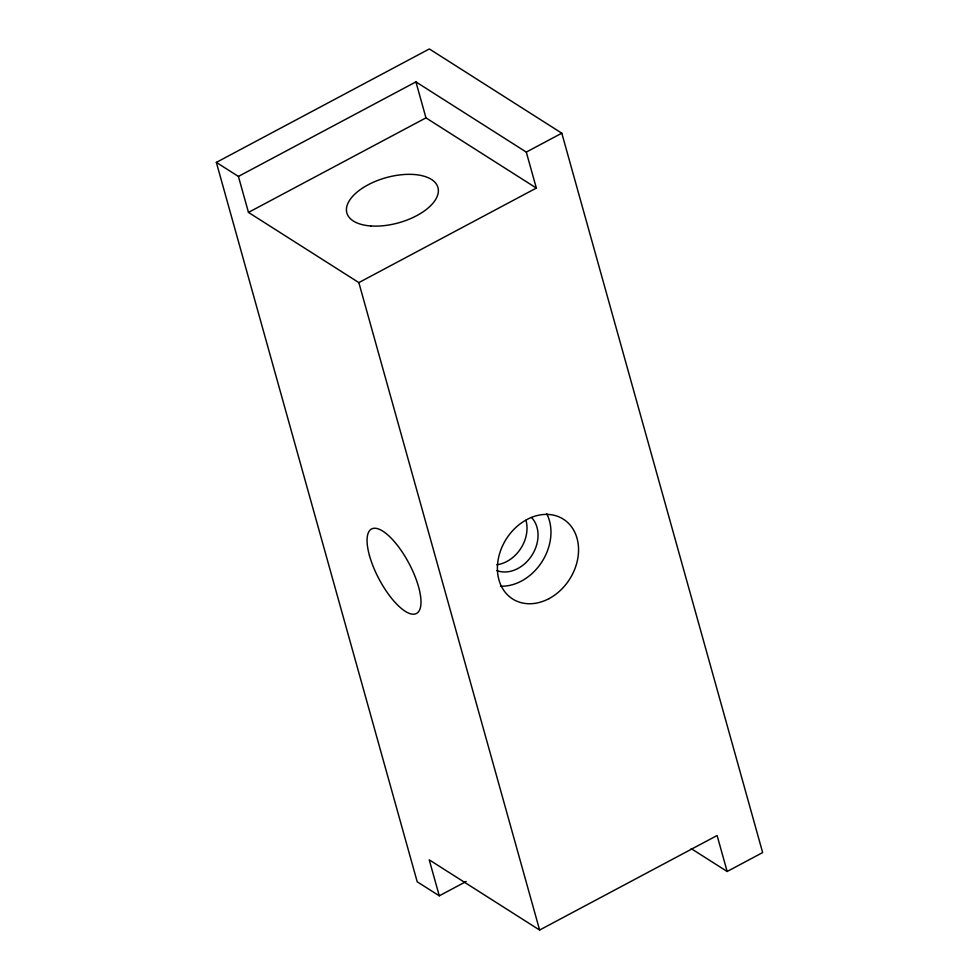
<?xml version="1.0" encoding="UTF-8"?>
<svg xmlns="http://www.w3.org/2000/svg" width="979" height="979" viewBox="0 0 979 979"><rect width="100%" height="100%" fill="white"/><g stroke="black" fill="none" stroke-linecap="round" stroke-linejoin="round"><path stroke-width="1.47" d="M466.175 881.492L439.277 895.822L417.201 881.773L216.347 162.392L429.34 48.95L561.799 133.193L762.653 852.574L727.152 871.481L691.211 848.634M238.423 176.428L415.916 81.893L526.298 152.1L536.345 188.066L358.84 282.601L248.47 212.406L238.423 176.428L216.347 162.392M248.47 212.406L425.963 117.872L536.345 188.066M526.298 152.1L561.799 133.193M439.277 895.822L429.23 859.843L539.613 930.05L717.105 835.515L727.152 871.481M415.916 81.893L425.963 117.872M358.84 282.601L539.613 930.05M546.698 513.706A47.298 37.532 -57.5 0 1 541.987 561.738A47.298 37.532 -57.5 0 1 500.428 586.176M531.634 517.585A32.246 25.589 -57.5 0 1 531.67 555.705A32.246 25.589 -57.5 0 1 496.879 570.61M525.968 520.314A32.246 25.589 -57.5 0 1 496.842 564.761M549.023 598.622A47.298 37.532 -57.5 0 0 566.266 521.269A47.298 37.532 -57.5 0 0 498.641 557.284A47.298 37.532 -57.5 0 0 549.023 598.622M369.475 555.607A47.836 16.9 62 0 0 416.002 613.698A47.836 16.9 62 0 0 396.642 544.373A47.836 16.9 62 0 0 369.475 555.607M370.723 225.965A47.298 23.435 -15.6 0 0 438.359 189.95A47.298 23.435 -15.6 0 0 368.116 184.786A47.298 23.435 -15.6 0 0 370.723 225.965"/></g></svg>
